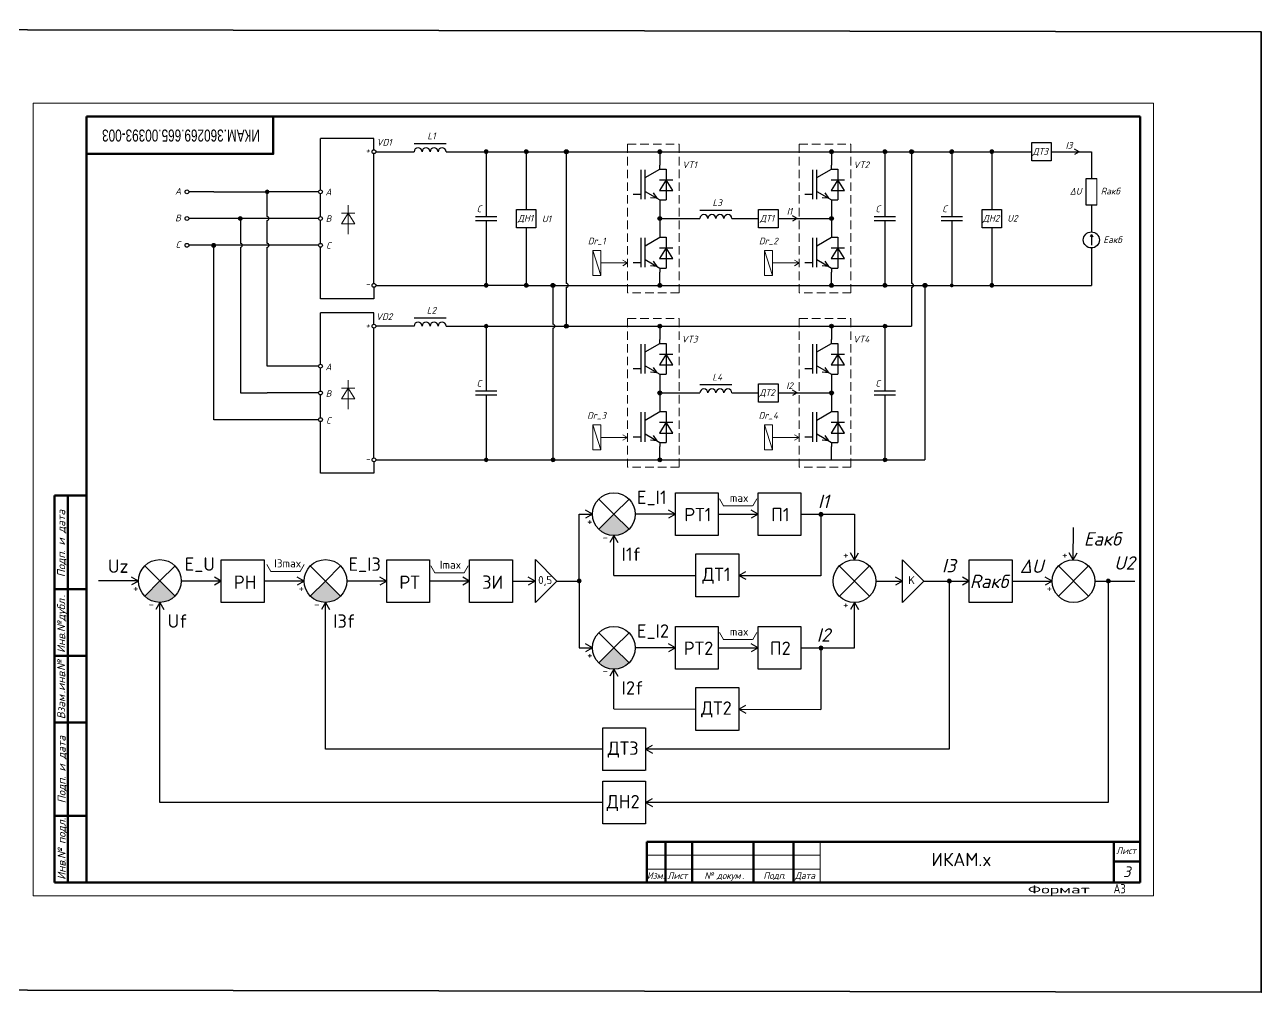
# Model space of a CAD drawing. Header units: millimetres. Extents: x 2217 to 6365, y 510 to 994.
# Drawn here: x 3369.9 to 3832.7, y 605.2 to 967.1 of the extents above; entities that cross this region are included whole.
import ezdxf
from ezdxf.enums import TextEntityAlignment as Align

# ---------------------------------------------------------------- set-up
doc = ezdxf.new("R2010")
doc.units = ezdxf.units.MM
doc.linetypes.add('HIDDEN2', pattern=[4.7625, 3.175, -1.5875])
doc.layers.get('0').update_dxf_attribs({"lineweight": 0})
doc.layers.add('Линии_тонкие', color=7, linetype='Continuous', lineweight=9)
doc.layers.add('Силовая', color=7, linetype='Continuous', lineweight=30)
doc.styles.add('GOSTW', font='GOSTW')
doc.styles.add('isocpeur', font='isocpeui.ttf')
doc.styles.add('K5_TEXTSTYLE', font='arial.ttf', dxfattribs={"width": 0.7, "oblique": 19})
doc.styles.get("Standard").update_dxf_attribs({"font": 'arial.ttf'})

msp = doc.modelspace()

# ---------------------------------------------------------------- hatches: boundary and pattern name
at = {"linetype": 'Continuous', "ltscale": 4}
h = msp.add_hatch(color=256, dxfattribs=at)
edge = h.paths.add_edge_path()
edge.add_arc((3542.61, 919.6), 0.72, 0, 360)
h = msp.add_hatch(color=256, dxfattribs=at)
edge = h.paths.add_edge_path()
edge.add_arc((3557.61, 919.6), 0.72, 0, 360)
h = msp.add_hatch(color=256, dxfattribs=at)
edge = h.paths.add_edge_path()
edge.add_arc((3691.86, 919.6), 0.72, 0, 360)
h = msp.add_hatch(color=256, dxfattribs=at)
edge = h.paths.add_edge_path()
edge.add_arc((3716.86, 919.6), 0.72, 0, 360)
h = msp.add_hatch(color=256, dxfattribs=at)
edge = h.paths.add_edge_path()
edge.add_arc((3731.86, 919.6), 0.72, 0, 360)
h = msp.add_hatch(color=256, dxfattribs=at)
edge = h.paths.add_edge_path()
edge.add_arc((3460.61, 904.6), 0.72, 0, 360)
h = msp.add_hatch(color=256, dxfattribs=at)
edge = h.paths.add_edge_path()
edge.add_arc((3450.61, 894.6), 0.72, 0, 360)
h = msp.add_hatch(color=256, dxfattribs=at)
edge = h.paths.add_edge_path()
edge.add_arc((3440.61, 884.6), 0.72, 0, 360)
h = msp.add_hatch(color=256, dxfattribs=at)
edge = h.paths.add_edge_path()
edge.add_arc((3542.61, 869.6), 0.72, 0, 360)
h = msp.add_hatch(color=256, dxfattribs=at)
edge = h.paths.add_edge_path()
edge.add_arc((3557.61, 869.6), 0.72, 0, 360)
h = msp.add_hatch(color=256, dxfattribs=at)
edge = h.paths.add_edge_path()
edge.add_arc((3691.86, 869.6), 0.72, 0, 360)
h = msp.add_hatch(color=256, dxfattribs=at)
edge = h.paths.add_edge_path()
edge.add_arc((3716.86, 869.6), 0.72, 0, 360)
h = msp.add_hatch(color=256, dxfattribs=at)
edge = h.paths.add_edge_path()
edge.add_arc((3731.86, 869.6), 0.72, 0, 360)
h = msp.add_hatch(color=256, dxfattribs=at)
edge = h.paths.add_edge_path()
edge.add_arc((3542.61, 854.36), 0.72, 0, 360)
h = msp.add_hatch(color=256, dxfattribs=at)
edge = h.paths.add_edge_path()
edge.add_arc((3691.86, 854.36), 0.72, 0, 360)
h = msp.add_hatch(color=256, dxfattribs=at)
edge = h.paths.add_edge_path()
edge.add_arc((3542.61, 804.36), 0.72, 0, 360)
h = msp.add_hatch(color=256, dxfattribs=at)
edge = h.paths.add_edge_path()
edge.add_arc((3567.61, 804.36), 0.72, 0, 360)
h = msp.add_hatch(color=256, dxfattribs=at)
edge = h.paths.add_edge_path()
edge.add_arc((3691.86, 804.36), 0.72, 0, 360)
h = msp.add_hatch(color=256)
h.dxf.hatch_style = 1
h.paths.add_polyline_path([(3590.42, 784), (3590.41, 776), (3590.46, 776, 0.19788), (3596.09, 778.34)])
h.paths.add_polyline_path([(3590.42, 784), (3590.42, 784), (3584.78, 778.35, 0.198132), (3590.41, 776)])
h = msp.add_hatch(color=256, dxfattribs=at)
edge = h.paths.add_edge_path()
edge.add_arc((3667.93, 783.98), 0.72, 0, 360)
h = msp.add_hatch(color=256, dxfattribs=at)
edge = h.paths.add_edge_path()
edge.add_arc((3577.43, 759), 0.72, 0, 360)
h = msp.add_hatch(color=256, dxfattribs=at)
edge = h.paths.add_edge_path()
edge.add_arc((3715.95, 758.98), 0.72, 0, 360)
h = msp.add_hatch(color=256, dxfattribs=at)
edge = h.paths.add_edge_path()
edge.add_arc((3775.45, 758.98), 0.72, 0, 360)
h = msp.add_hatch(color=256)
h.dxf.hatch_style = 1
h.paths.add_polyline_path([(3420.47, 759.02), (3420.46, 751.02), (3420.52, 751.02, 0.19788), (3426.14, 753.36)])
h.paths.add_polyline_path([(3420.47, 759.02), (3420.47, 759.02), (3414.83, 753.36, 0.198132), (3420.46, 751.02)])
h = msp.add_hatch(color=256)
h.dxf.hatch_style = 1
h.paths.add_polyline_path([(3482.44, 759), (3482.43, 751.01), (3482.48, 751.01, 0.19788), (3488.11, 753.35)])
h.paths.add_polyline_path([(3482.44, 759), (3482.43, 759.01), (3476.79, 753.35, 0.198132), (3482.43, 751.01)])
h = msp.add_hatch(color=256)
h.dxf.hatch_style = 1
h.paths.add_polyline_path([(3590.42, 734), (3590.41, 726), (3590.46, 726, 0.19788), (3596.09, 728.34)])
h.paths.add_polyline_path([(3590.42, 734), (3590.42, 734), (3584.78, 728.35, 0.198132), (3590.41, 726)])
h = msp.add_hatch(color=256, dxfattribs=at)
edge = h.paths.add_edge_path()
edge.add_arc((3667.93, 733.98), 0.72, 0, 360)
at = {"layer": 'Силовая', "linetype": 'Continuous', "ltscale": 4}
h = msp.add_hatch(color=256, dxfattribs=at)
edge = h.paths.add_edge_path()
edge.add_arc((3572.61, 919.6), 0.72, 0, 360)
h = msp.add_hatch(color=256, dxfattribs=at)
edge = h.paths.add_edge_path()
edge.add_arc((3607.6, 919.6), 0.72, 0, 360)
h = msp.add_hatch(color=256, dxfattribs=at)
edge = h.paths.add_edge_path()
edge.add_arc((3671.86, 919.6), 0.72, 0, 360)
h = msp.add_hatch(color=256, dxfattribs=at)
edge = h.paths.add_edge_path()
edge.add_arc((3701.86, 919.6), 0.72, 0, 360)
h = msp.add_hatch(color=256, dxfattribs=at)
edge = h.paths.add_edge_path()
edge.add_arc((3607.6, 894.6), 0.72, 0, 360)
h = msp.add_hatch(color=256, dxfattribs=at)
edge = h.paths.add_edge_path()
edge.add_arc((3671.86, 894.6), 0.72, 0, 360)
h = msp.add_hatch(color=256, dxfattribs=at)
edge = h.paths.add_edge_path()
edge.add_arc((3567.61, 869.6), 0.72, 0, 360)
h = msp.add_hatch(color=256, dxfattribs=at)
edge = h.paths.add_edge_path()
edge.add_arc((3607.6, 869.6), 0.72, 0, 360)
h = msp.add_hatch(color=256, dxfattribs=at)
edge = h.paths.add_edge_path()
edge.add_arc((3671.86, 869.6), 0.72, 0, 360)
h = msp.add_hatch(color=256, dxfattribs=at)
edge = h.paths.add_edge_path()
edge.add_arc((3706.86, 869.6), 0.72, 0, 360)
h = msp.add_hatch(color=256, dxfattribs=at)
edge = h.paths.add_edge_path()
edge.add_arc((3572.61, 854.36), 0.72, 0, 360)
h = msp.add_hatch(color=256, dxfattribs=at)
edge = h.paths.add_edge_path()
edge.add_arc((3607.6, 854.36), 0.72, 0, 360)
h = msp.add_hatch(color=256, dxfattribs=at)
edge = h.paths.add_edge_path()
edge.add_arc((3671.86, 854.36), 0.72, 0, 360)
h = msp.add_hatch(color=256, dxfattribs=at)
edge = h.paths.add_edge_path()
edge.add_arc((3607.6, 829.36), 0.72, 0, 360)
h = msp.add_hatch(color=256, dxfattribs=at)
edge = h.paths.add_edge_path()
edge.add_arc((3671.86, 829.36), 0.72, 0, 360)
h = msp.add_hatch(color=256, dxfattribs=at)
edge = h.paths.add_edge_path()
edge.add_arc((3607.6, 804.36), 0.72, 0, 360)

# ---------------------------------------------------------------- linework, layer by layer
at = {"color": 0, "linetype": 'Continuous'}
for p, q in [((3373.05, 641.18), (3373.05, 937.75)), ((3373.05, 937.75), (3792.44, 937.75)), ((3792.44, 641.18), (3792.44, 937.75)), ((3373.05, 641.18), (3792.44, 641.18))]:
    msp.add_line(p, q, dxfattribs=at)
at = {"color": 0, "lineweight": 50}
for p, q in [((3787.45, 932.76), (3393.02, 932.76)), ((3393.02, 932.76), (3393.02, 646.17)), ((3787.45, 646.17), (3787.45, 932.76)), ((3602.71, 661.41), (3787.45, 661.41)), ((3602.71, 646.17), (3602.71, 661.41)), ((3609.7, 661.41), (3609.7, 646.17)), ((3619.69, 646.17), (3619.69, 661.41)), ((3642.66, 661.41), (3642.66, 646.17)), ((3657.64, 646.17), (3657.64, 661.41)), ((3777.52, 661.41), (3777.52, 646.17)), ((3787.44, 654.12), (3777.52, 654.12))]:
    msp.add_line(p, q, dxfattribs=at)
for p, q in [((3557.61, 919.6), (3562.61, 919.6)), ((3557.61, 919.6), (3567.61, 919.6)), ((3771.13, 909.59), (3771.13, 899.59)), ((3480.61, 895.32), (3480.61, 903.88)), ((3490.94, 899.64), (3490.94, 889.64)), ((3488.44, 896.64), (3493.44, 896.64)), ((3490.94, 894.58), (3490.94, 888.74)), ((3582.53, 882.62), (3585.53, 873.32)), ((3646.8, 882.62), (3649.8, 873.32)), ((3595.53, 877.97), (3585.53, 877.97)), ((3595.53, 877.97), (3593.8, 878.97)), ((3595.53, 877.97), (3593.8, 876.97)), ((3659.8, 877.97), (3649.8, 877.97)), ((3659.8, 877.97), (3658.07, 878.97)), ((3659.8, 877.97), (3658.07, 876.97)), ((3567.61, 869.6), (3576.14, 869.6)), ((3582.54, 869.6), (3576.14, 869.6)), ((3716.86, 869.6), (3706.86, 869.6)), ((3716.86, 869.6), (3711.86, 869.6)), ((3691.86, 854.36), (3691.86, 847.86)), ((3480.61, 830.08), (3480.61, 838.64)), ((3490.94, 834.18), (3490.94, 824.18)), ((3488.44, 831.18), (3493.44, 831.18)), ((3490.94, 829.12), (3490.94, 823.28)), ((3582.53, 817.38), (3585.53, 808.08)), ((3646.8, 817.38), (3649.8, 808.08)), ((3595.53, 812.73), (3585.53, 812.73)), ((3595.53, 812.73), (3593.8, 813.73)), ((3595.53, 812.73), (3593.8, 811.73)), ((3659.8, 812.73), (3649.8, 812.73)), ((3659.8, 812.73), (3658.07, 813.73)), ((3659.8, 812.73), (3658.07, 811.73)), ((3631.4, 787.09), (3629.9, 789.69)), ((3631.35, 787.09), (3642.35, 787.09)), ((3642.4, 787.09), (3643.9, 789.69)), ((3584.78, 778.35), (3590.42, 784)), ((3596.09, 778.34), (3590.42, 784)), ((3461.99, 762.61), (3460.49, 765.21)), ((3472.99, 762.61), (3474.49, 765.21)), ((3523.4, 762.09), (3521.9, 764.69)), ((3534.4, 762.09), (3535.9, 764.69)), ((3461.99, 762.61), (3472.99, 762.61)), ((3523.35, 762.09), (3534.35, 762.09)), ((3414.83, 753.36), (3420.47, 759.02)), ((3426.14, 753.36), (3420.47, 759.02)), ((3476.79, 753.35), (3482.44, 759.01)), ((3488.11, 753.35), (3482.43, 759.01)), ((3785.45, 758.98), (3775.45, 758.98)), ((3631.4, 737.09), (3629.9, 739.69)), ((3631.35, 737.09), (3642.35, 737.09)), ((3642.4, 737.09), (3643.9, 739.69)), ((3584.78, 728.35), (3590.42, 734)), ((3596.09, 728.34), (3590.42, 734)), ((3660.43, 733.98), (3675.43, 733.98))]:
    msp.add_line(p, q)
at = {"color": 0, "linetype": 'Continuous', "lineweight": 50}
for p, q in [((3381.03, 790.96), (3381.03, 646.17)), ((3381.03, 790.96), (3393.02, 790.96)), ((3386.03, 790.96), (3386.03, 646.17)), ((3381.03, 756.01), (3393.02, 756.01)), ((3381.03, 731.05), (3393.02, 731.05)), ((3381.03, 706.08), (3393.02, 706.08)), ((3381.03, 671.13), (3393.02, 671.13)), ((3381.03, 646.17), (3787.45, 646.17))]:
    msp.add_line(p, q, dxfattribs=at)
at = {"color": 0}
for p, q in [((3667.62, 661.41), (3667.62, 646.17)), ((3667.62, 656.41), (3602.71, 656.41)), ((3602.71, 651.17), (3667.62, 651.17))]:
    msp.add_line(p, q, dxfattribs=at)
at = {"color": 3, "lineweight": 35}
msp.add_lwpolyline([(2216.53, 967.1), (3832.73, 964.42), (3832.73, 605.17), (2216.53, 607.85)], close=True, dxfattribs=at)
at = {"color": 0, "lineweight": 50}
msp.add_lwpolyline([(3393.02, 918.78), (3462.92, 918.78), (3462.92, 932.76)], dxfattribs=at)
msp.add_lwpolyline([(3393.02, 918.78), (3462.92, 918.78), (3462.92, 932.76)], dxfattribs=at)
at = {"color": 3, "linetype": 'HIDDEN2'}
for points in [[(3595.53, 922.41), (3614.83, 922.41), (3614.83, 866.83), (3595.53, 866.83)], [(3659.8, 922.41), (3679.1, 922.41), (3679.1, 866.83), (3659.8, 866.83)], [(3595.53, 857.17), (3614.83, 857.17), (3614.83, 801.59), (3595.53, 801.59)], [(3659.8, 857.17), (3679.1, 857.17), (3679.1, 801.59), (3659.8, 801.59)]]:
    msp.add_lwpolyline(points, close=True, dxfattribs=at)
for points in [[(3493.44, 892.64), (3490.94, 896.64), (3488.44, 892.64)], [(3585.53, 882.62), (3585.54, 873.32), (3582.54, 873.32), (3582.53, 882.62)], [(3649.8, 882.62), (3649.8, 873.32), (3646.8, 873.32), (3646.8, 882.62)], [(3493.44, 827.18), (3490.94, 831.18), (3488.44, 827.18)], [(3585.53, 817.38), (3585.54, 808.08), (3582.54, 808.08), (3582.53, 817.38)], [(3649.8, 817.38), (3649.8, 808.08), (3646.8, 808.08), (3646.8, 817.38)]]:
    msp.add_lwpolyline(points, close=True)
at = {"linetype": 'Continuous', "ltscale": 4}
for centre in [(3542.61, 919.6), (3557.61, 919.6), (3691.86, 919.6), (3716.86, 919.6), (3731.86, 919.6), (3460.61, 904.6), (3450.61, 894.6), (3440.61, 884.6), (3542.61, 869.6), (3557.61, 869.6), (3691.86, 869.6), (3731.86, 869.6), (3542.61, 854.36), (3691.86, 854.36), (3542.61, 804.36), (3567.61, 804.36), (3691.86, 804.36), (3667.93, 783.98), (3577.43, 759), (3715.95, 758.98), (3775.45, 758.98), (3667.93, 733.98)]:
    msp.add_circle(centre, 0.72, dxfattribs=at)
at = {"layer": 'Силовая'}
for p, q in [((3500.61, 924.6), (3480.61, 924.6)), ((3480.61, 905.32), (3480.61, 924.6)), ((3500.61, 920.32), (3500.61, 924.6)), ((3527.61, 922.6), (3515.61, 922.6)), ((3500.61, 870.32), (3500.61, 918.88)), ((3501.33, 919.6), (3515.61, 919.6)), ((3527.61, 919.6), (3542.61, 919.6)), ((3542.61, 919.6), (3542.61, 895.35)), ((3542.61, 919.6), (3557.61, 919.6)), ((3557.61, 919.6), (3557.61, 898.03)), ((3557.61, 919.6), (3576.14, 919.6)), ((3572.61, 919.6), (3572.61, 870.32)), ((3576.14, 919.6), (3592.32, 919.6)), ((3592.32, 919.6), (3671.86, 919.6)), ((3607.6, 919.6), (3607.6, 914.6)), ((3671.86, 919.6), (3671.86, 914.6)), ((3671.86, 919.6), (3716.86, 919.6)), ((3691.86, 919.6), (3691.86, 895.35)), ((3701.86, 919.6), (3701.86, 870.32)), ((3716.86, 919.6), (3716.86, 895.35)), ((3716.86, 919.6), (3731.86, 919.6)), ((3731.86, 919.6), (3731.86, 898.03)), ((3731.86, 919.6), (3746.86, 919.6)), ((3754.13, 919.59), (3769.13, 919.59)), ((3764.52, 919.6), (3762.78, 920.6)), ((3764.52, 919.6), (3762.78, 918.6)), ((3769.13, 919.59), (3769.13, 909.59)), ((3769.13, 919.59), (3769.13, 909.59)), ((3600.61, 901.85), (3600.61, 912.85)), ((3602.11, 909.94), (3607.6, 913.11)), ((3602.11, 901.85), (3602.11, 912.85)), ((3607.6, 913.11), (3607.6, 914.6)), ((3607.6, 913.11), (3609.98, 913.11)), ((3609.98, 913.11), (3609.98, 901.6)), ((3664.88, 901.85), (3664.88, 912.85)), ((3666.38, 909.94), (3671.86, 913.11)), ((3666.38, 901.85), (3666.38, 912.85)), ((3671.86, 913.11), (3671.86, 914.6)), ((3671.86, 913.11), (3674.25, 913.11)), ((3674.25, 913.11), (3674.25, 901.6)), ((3607.48, 909.11), (3612.48, 909.11)), ((3671.75, 909.11), (3676.75, 909.11)), ((3767.13, 899.59), (3767.13, 909.59)), ((3767.13, 909.59), (3769.13, 909.59)), ((3769.13, 909.59), (3771.13, 909.59)), ((3440.61, 904.6), (3431.33, 904.6)), ((3440.61, 904.6), (3460.61, 904.6)), ((3479.89, 904.6), (3460.61, 904.6)), ((3460.61, 895.32), (3460.61, 904.6)), ((3480.61, 895.32), (3480.61, 903.88)), ((3597.61, 903.71), (3600.61, 903.71)), ((3602.11, 904.77), (3607.6, 901.6)), ((3606.6, 902.17), (3605.19, 904.18)), ((3661.88, 903.71), (3664.88, 903.71)), ((3666.38, 904.77), (3671.86, 901.6)), ((3670.87, 902.17), (3669.46, 904.18)), ((3606.6, 902.17), (3604.16, 902.39)), ((3607.6, 901.6), (3609.98, 901.6)), ((3607.6, 901.6), (3607.6, 887.6)), ((3670.87, 902.17), (3668.43, 902.39)), ((3671.86, 901.6), (3674.25, 901.6)), ((3671.86, 901.6), (3671.86, 887.6)), ((3771.13, 899.59), (3767.13, 899.59)), ((3769.13, 899.59), (3769.13, 889.59)), ((3769.13, 899.59), (3769.13, 889.59)), ((3460.61, 894.6), (3431.33, 894.6)), ((3450.61, 894.6), (3450.61, 885.32)), ((3479.89, 894.6), (3460.61, 894.6)), ((3460.61, 885.32), (3460.61, 893.88)), ((3480.61, 885.32), (3480.61, 893.88)), ((3538.61, 895.35), (3546.61, 895.35)), ((3538.61, 893.85), (3546.61, 893.85)), ((3542.61, 893.85), (3542.61, 869.6)), ((3607.6, 894.6), (3622.6, 894.6)), ((3634.6, 897.6), (3622.6, 897.6)), ((3634.6, 894.6), (3644.6, 894.6)), ((3651.86, 894.6), (3671.86, 894.6)), ((3659.04, 894.6), (3657.31, 895.6)), ((3659.04, 894.6), (3657.31, 893.6)), ((3687.86, 895.35), (3695.86, 895.35)), ((3687.86, 893.85), (3695.86, 893.85)), ((3691.86, 893.85), (3691.86, 869.6)), ((3712.86, 895.35), (3720.86, 895.35)), ((3712.86, 893.85), (3720.86, 893.85)), ((3716.86, 893.85), (3716.86, 869.6)), ((3557.61, 891.17), (3557.61, 869.6)), ((3731.86, 891.17), (3731.86, 869.6)), ((3479.89, 884.6), (3431.33, 884.6)), ((3440.61, 819.36), (3440.61, 884.6)), ((3600.61, 876.35), (3600.61, 887.35)), ((3602.11, 884.43), (3607.6, 887.6)), ((3602.11, 876.35), (3602.11, 887.35)), ((3607.6, 887.6), (3609.98, 887.6)), ((3609.98, 887.6), (3609.98, 876.09)), ((3664.88, 876.35), (3664.88, 887.35)), ((3666.38, 884.43), (3671.86, 887.6)), ((3666.38, 876.35), (3666.38, 887.35)), ((3671.86, 887.6), (3674.25, 887.6)), ((3674.25, 887.6), (3674.25, 876.09)), ((3769.13, 888.59), (3768.63, 887.73)), ((3769.13, 888.59), (3769.13, 884.59)), ((3769.13, 888.59), (3769.63, 887.73)), ((3450.61, 883.88), (3450.61, 829.36)), ((3460.61, 839.36), (3460.61, 883.88)), ((3480.61, 864.6), (3480.61, 883.88)), ((3607.48, 883.61), (3612.48, 883.61)), ((3671.75, 883.61), (3676.75, 883.61)), ((3769.13, 883.59), (3769.13, 869.6)), ((3597.61, 878.2), (3600.61, 878.2)), ((3602.11, 879.26), (3607.6, 876.09)), ((3606.6, 876.67), (3604.16, 876.88)), ((3606.6, 876.67), (3605.19, 878.67)), ((3607.6, 876.09), (3607.6, 874.6)), ((3607.6, 876.09), (3609.98, 876.09)), ((3661.88, 878.2), (3664.88, 878.2)), ((3666.38, 879.26), (3671.86, 876.09)), ((3670.87, 876.67), (3668.43, 876.88)), ((3670.87, 876.67), (3669.46, 878.67)), ((3671.86, 876.09), (3671.86, 874.6)), ((3671.86, 876.09), (3674.25, 876.09)), ((3607.6, 869.6), (3607.6, 874.6)), ((3671.86, 869.6), (3671.86, 874.6)), ((3500.61, 868.88), (3500.61, 864.6)), ((3501.33, 869.6), (3542.61, 869.6)), ((3557.61, 869.6), (3542.61, 869.6)), ((3557.61, 869.6), (3576.14, 869.6)), ((3567.61, 869.6), (3567.61, 863.98)), ((3572.61, 868.88), (3572.61, 863.98)), ((3576.14, 869.6), (3592.32, 869.6)), ((3592.32, 869.6), (3671.86, 869.6)), ((3671.86, 869.6), (3716.86, 869.6)), ((3701.86, 868.88), (3701.86, 863.98)), ((3706.86, 869.6), (3706.86, 863.98)), ((3716.86, 869.6), (3731.86, 869.6)), ((3731.86, 869.6), (3769.13, 869.6)), ((3500.61, 864.6), (3480.61, 864.6)), ((3567.61, 863.98), (3567.61, 855.08)), ((3572.61, 863.98), (3572.61, 854.36)), ((3701.86, 863.98), (3701.86, 854.36)), ((3706.86, 863.98), (3706.86, 804.36)), ((3480.61, 840.08), (3480.61, 859.36)), ((3500.61, 859.36), (3480.61, 859.36)), ((3500.61, 855.08), (3500.61, 859.36)), ((3527.61, 857.36), (3515.61, 857.36)), ((3500.61, 805.08), (3500.61, 853.64)), ((3515.61, 854.36), (3501.33, 854.36)), ((3527.61, 854.36), (3576.14, 854.36)), ((3542.61, 854.36), (3542.61, 830.11)), ((3567.61, 853.64), (3567.61, 804.36)), ((3576.14, 854.36), (3592.32, 854.36)), ((3592.32, 854.36), (3701.86, 854.36)), ((3607.6, 854.36), (3607.6, 849.36)), ((3671.86, 854.36), (3671.86, 849.36)), ((3691.86, 854.36), (3691.86, 830.11)), ((3600.61, 836.62), (3600.61, 847.62)), ((3602.11, 844.7), (3607.6, 847.87)), ((3602.11, 836.62), (3602.11, 847.62)), ((3607.6, 847.87), (3607.6, 849.36)), ((3607.6, 847.87), (3609.98, 847.87)), ((3609.98, 847.87), (3609.98, 836.36)), ((3664.88, 836.62), (3664.88, 847.62)), ((3666.38, 844.7), (3671.86, 847.87)), ((3666.38, 836.62), (3666.38, 847.62)), ((3671.86, 847.87), (3671.86, 849.36)), ((3671.86, 847.87), (3674.25, 847.87)), ((3674.25, 847.87), (3674.25, 836.36)), ((3607.48, 843.88), (3612.48, 843.88)), ((3671.75, 843.88), (3676.75, 843.88)), ((3479.89, 839.36), (3460.61, 839.36)), ((3480.61, 830.08), (3480.61, 838.64)), ((3597.61, 838.47), (3600.61, 838.47)), ((3602.11, 839.53), (3607.6, 836.36)), ((3606.6, 836.94), (3605.19, 838.94)), ((3661.88, 838.47), (3664.88, 838.47)), ((3666.38, 839.53), (3671.86, 836.36)), ((3670.87, 836.94), (3669.46, 838.94)), ((3606.6, 836.94), (3604.16, 837.16)), ((3607.6, 836.36), (3609.98, 836.36)), ((3607.6, 836.36), (3607.6, 822.36)), ((3670.87, 836.94), (3668.43, 837.16)), ((3671.86, 836.36), (3674.25, 836.36)), ((3671.86, 836.36), (3671.86, 822.36)), ((3450.61, 829.36), (3460.61, 829.36)), ((3479.89, 829.36), (3460.61, 829.36)), ((3480.61, 820.08), (3480.61, 828.64)), ((3538.61, 830.11), (3546.61, 830.11)), ((3538.61, 828.61), (3546.61, 828.61)), ((3542.61, 828.61), (3542.61, 804.36)), ((3607.6, 829.36), (3622.6, 829.36)), ((3634.6, 832.36), (3622.6, 832.36)), ((3634.6, 829.36), (3644.6, 829.36)), ((3651.86, 829.36), (3671.86, 829.36)), ((3659.04, 829.36), (3657.31, 830.36)), ((3659.04, 829.36), (3657.31, 828.36)), ((3687.86, 830.11), (3695.86, 830.11)), ((3687.86, 828.61), (3695.86, 828.61)), ((3691.86, 828.61), (3691.86, 804.36)), ((3460.61, 819.36), (3440.61, 819.36)), ((3479.89, 819.36), (3460.61, 819.36)), ((3600.61, 811.11), (3600.61, 822.11)), ((3602.11, 819.2), (3607.6, 822.36)), ((3602.11, 811.11), (3602.11, 822.11)), ((3607.6, 822.36), (3609.98, 822.36)), ((3609.98, 822.36), (3609.98, 810.86)), ((3664.88, 811.11), (3664.88, 822.11)), ((3666.38, 819.2), (3671.86, 822.36)), ((3666.38, 811.11), (3666.38, 822.11)), ((3671.86, 822.36), (3674.25, 822.36)), ((3674.25, 822.36), (3674.25, 810.86)), ((3480.61, 799.36), (3480.61, 818.64)), ((3607.48, 818.37), (3612.48, 818.37)), ((3671.75, 818.37), (3676.75, 818.37)), ((3597.61, 812.97), (3600.61, 812.97)), ((3602.11, 814.03), (3607.6, 810.86)), ((3606.6, 811.43), (3604.16, 811.65)), ((3606.6, 811.43), (3605.19, 813.44)), ((3607.6, 810.86), (3607.6, 809.36)), ((3607.6, 810.86), (3609.98, 810.86)), ((3661.88, 812.97), (3664.88, 812.97)), ((3666.38, 814.03), (3671.86, 810.86)), ((3670.87, 811.43), (3668.43, 811.65)), ((3670.87, 811.43), (3669.46, 813.44)), ((3671.86, 810.86), (3671.86, 809.36)), ((3671.86, 810.86), (3674.25, 810.86)), ((3607.6, 804.36), (3607.6, 809.36)), ((3671.86, 804.36), (3671.86, 809.36)), ((3500.61, 803.64), (3500.61, 799.36)), ((3501.33, 804.36), (3576.14, 804.36)), ((3576.14, 804.36), (3592.32, 804.36)), ((3592.32, 804.36), (3706.86, 804.36)), ((3500.61, 799.36), (3480.61, 799.36)), ((3613.43, 791.98), (3629.43, 791.98)), ((3613.43, 775.98), (3613.43, 791.98)), ((3629.43, 791.98), (3629.43, 775.98)), ((3644.43, 791.98), (3660.43, 791.98)), ((3644.43, 775.98), (3644.43, 791.98)), ((3660.43, 791.98), (3660.43, 775.98)), ((3590.42, 784), (3584.78, 789.66)), ((3590.43, 784), (3596.09, 789.66)), ((3577.43, 759), (3577.43, 784)), ((3577.43, 784), (3582.43, 784)), ((3582.43, 784), (3579.83, 785.48)), ((3582.43, 784), (3579.83, 782.52)), ((3613.43, 783.98), (3598.43, 784)), ((3613.43, 783.98), (3610.83, 785.46)), ((3613.43, 783.98), (3610.83, 782.5)), ((3629.43, 783.98), (3644.43, 783.98)), ((3644.43, 783.98), (3641.83, 785.46)), ((3644.43, 783.98), (3641.83, 782.5)), ((3660.43, 783.98), (3680.43, 783.98)), ((3667.93, 783.98), (3667.93, 760.98)), ((3680.43, 783.98), (3680.45, 766.98)), ((3762.33, 766.98), (3762.45, 778.98)), ((3590.41, 776), (3588.93, 773.39)), ((3590.35, 761.13), (3590.41, 776)), ((3590.41, 776), (3591.89, 773.39)), ((3629.43, 775.98), (3613.43, 775.98)), ((3660.43, 775.98), (3644.43, 775.98)), ((3621.14, 769.13), (3637.14, 769.13)), ((3621.14, 753.13), (3621.14, 769.13)), ((3637.14, 769.13), (3637.14, 753.13)), ((3680.45, 766.98), (3678.97, 769.59)), ((3680.45, 766.98), (3681.93, 769.59)), ((3762.33, 766.98), (3760.85, 769.59)), ((3762.33, 766.98), (3763.81, 769.59)), ((3420.47, 759.02), (3414.83, 764.67)), ((3420.49, 759.02), (3426.15, 764.67)), ((3443.47, 766.99), (3459.47, 766.99)), ((3443.47, 750.99), (3443.47, 766.99)), ((3459.47, 766.99), (3459.47, 750.99)), ((3482.43, 759.01), (3476.79, 764.66)), ((3482.45, 759.01), (3488.11, 764.66)), ((3505.43, 766.98), (3521.43, 766.98)), ((3505.43, 750.98), (3505.43, 766.98)), ((3521.43, 766.98), (3521.43, 750.98)), ((3536.43, 766.98), (3552.43, 766.98)), ((3536.43, 750.98), (3536.43, 766.98)), ((3552.43, 766.98), (3552.43, 750.98)), ((3561.02, 767), (3569.02, 759)), ((3561.02, 751), (3561.02, 767)), ((3686.11, 753.32), (3674.79, 764.63)), ((3674.8, 753.32), (3686.11, 764.64)), ((3698.45, 766.98), (3706.45, 758.98)), ((3698.45, 750.98), (3698.45, 766.98)), ((3723.45, 766.98), (3739.45, 766.98)), ((3723.45, 750.98), (3723.45, 766.98)), ((3739.45, 766.98), (3739.45, 750.98)), ((3768.11, 753.32), (3756.79, 764.63)), ((3756.8, 753.32), (3768.11, 764.64)), ((3412.51, 759), (3409.9, 760.48)), ((3443.47, 758.99), (3440.86, 760.47)), ((3474.47, 758.99), (3471.86, 760.47)), ((3505.43, 758.98), (3502.83, 760.46)), ((3536.43, 758.98), (3533.83, 760.46)), ((3560.98, 758.98), (3558.37, 760.46)), ((3590.35, 761.13), (3621.14, 761.13)), ((3637.14, 761.13), (3639.75, 762.61)), ((3637.14, 761.13), (3667.93, 761.13)), ((3637.14, 761.13), (3639.75, 759.65)), ((3698.45, 758.98), (3695.84, 760.46)), ((3723.45, 758.98), (3720.84, 760.46)), ((3754.45, 758.98), (3751.84, 760.46)), ((3412.47, 759.02), (3397.47, 759.04)), ((3412.51, 759), (3409.9, 757.52)), ((3443.47, 758.99), (3428.47, 759.01)), ((3443.47, 758.99), (3440.86, 757.51)), ((3474.46, 759), (3459.47, 759.01)), ((3474.47, 758.99), (3471.86, 757.51)), ((3505.43, 758.98), (3490.43, 759)), ((3505.43, 758.98), (3502.83, 757.5)), ((3536.43, 758.98), (3521.43, 758.98)), ((3536.43, 758.98), (3533.83, 757.5)), ((3552.43, 759), (3560.98, 758.98)), ((3560.98, 758.98), (3558.37, 757.5)), ((3569.02, 759), (3561.02, 751)), ((3569.02, 759), (3577.43, 759)), ((3577.43, 759), (3577.43, 734)), ((3688.45, 758.98), (3698.45, 758.98)), ((3698.45, 758.98), (3695.84, 757.5)), ((3706.45, 758.98), (3698.45, 750.98)), ((3706.45, 758.98), (3723.45, 758.98)), ((3715.95, 758.98), (3715.95, 696.13)), ((3723.45, 758.98), (3720.84, 757.5)), ((3739.45, 758.98), (3754.45, 758.98)), ((3754.45, 758.98), (3751.84, 757.5)), ((3770.45, 758.98), (3785.45, 758.98)), ((3775.45, 758.98), (3775.45, 676.13)), ((3420.47, 751.02), (3418.99, 748.41)), ((3420.49, 676.13), (3420.47, 751.02)), ((3420.47, 751.02), (3421.95, 748.41)), ((3459.47, 750.99), (3443.47, 750.99)), ((3482.44, 751.01), (3480.96, 748.4)), ((3482.44, 696.13), (3482.44, 751.01)), ((3482.44, 751.01), (3483.92, 748.4)), ((3521.43, 750.98), (3505.43, 750.98)), ((3552.43, 750.98), (3536.43, 750.98)), ((3637.14, 753.13), (3621.14, 753.13)), ((3680.45, 750.98), (3678.97, 748.37)), ((3680.43, 733.98), (3680.45, 750.98)), ((3680.45, 750.98), (3681.93, 748.37)), ((3739.45, 750.98), (3723.45, 750.98)), ((3613.43, 741.98), (3629.43, 741.98)), ((3613.43, 725.98), (3613.43, 741.98)), ((3629.43, 741.98), (3629.43, 725.98)), ((3644.43, 741.98), (3660.43, 741.98)), ((3644.43, 725.98), (3644.43, 741.98)), ((3660.43, 741.98), (3660.43, 725.98)), ((3590.42, 734), (3584.78, 739.65)), ((3590.43, 734), (3596.09, 739.66)), ((3577.43, 734), (3582.43, 734)), ((3582.43, 734), (3579.83, 735.48)), ((3582.43, 734), (3579.83, 732.52)), ((3613.43, 733.98), (3598.43, 734)), ((3613.43, 733.98), (3610.83, 735.46)), ((3613.43, 733.98), (3610.83, 732.5)), ((3629.43, 733.98), (3644.43, 733.98)), ((3644.43, 733.98), (3641.83, 735.46)), ((3644.43, 733.98), (3641.83, 732.5)), ((3660.43, 733.98), (3680.43, 733.98)), ((3667.93, 733.98), (3667.93, 710.98)), ((3590.41, 726), (3588.93, 723.39)), ((3590.35, 711.13), (3590.41, 726)), ((3590.41, 726), (3591.89, 723.39)), ((3629.43, 725.98), (3613.43, 725.98)), ((3660.43, 725.98), (3644.43, 725.98)), ((3621.14, 719.13), (3637.14, 719.13)), ((3621.14, 703.13), (3621.14, 719.13)), ((3637.14, 719.13), (3637.14, 703.13)), ((3590.35, 711.13), (3621.14, 711.08)), ((3637.14, 711.04), (3639.75, 712.52)), ((3637.14, 711.04), (3667.93, 710.98)), ((3637.14, 711.04), (3639.75, 709.56)), ((3586.23, 704.13), (3602.23, 704.13)), ((3586.23, 688.13), (3586.23, 704.13)), ((3602.23, 704.13), (3602.23, 688.13)), ((3637.08, 703.13), (3621.08, 703.13)), ((3586.23, 696.13), (3482.45, 696.13)), ((3602.23, 696.13), (3604.84, 697.61)), ((3715.95, 696.13), (3602.23, 696.13)), ((3602.23, 696.13), (3604.84, 694.65)), ((3602.17, 688.13), (3586.17, 688.13)), ((3586.23, 684.13), (3602.23, 684.13)), ((3586.23, 668.13), (3586.23, 684.13)), ((3602.23, 684.13), (3602.23, 668.13)), ((3586.23, 676.13), (3420.49, 676.13)), ((3602.23, 676.13), (3604.84, 677.61)), ((3775.45, 676.13), (3602.23, 676.13)), ((3602.23, 676.13), (3604.84, 674.65)), ((3602.23, 668.13), (3586.23, 668.13))]:
    msp.add_line(p, q, dxfattribs=at)
for points in [[(3527.61, 919.6, 1), (3524.61, 919.6, 1), (3521.61, 919.6, 1), (3518.61, 919.6, 1), (3515.61, 919.6)], [(3634.6, 894.6, 1), (3631.6, 894.6, 1), (3628.6, 894.6, 1), (3625.6, 894.6, 1), (3622.6, 894.6)], [(3527.61, 854.36, 1), (3524.61, 854.36, 1), (3521.61, 854.36, 1), (3518.61, 854.36, 1), (3515.61, 854.36)], [(3634.6, 829.36, 1), (3631.6, 829.36, 1), (3628.6, 829.36, 1), (3625.6, 829.36, 1), (3622.6, 829.36)]]:
    msp.add_lwpolyline(points, format="xyb", dxfattribs=at)
for points in [[(3746.86, 923.03), (3754.13, 923.03), (3754.13, 916.16), (3746.86, 916.16)], [(3612.48, 905.11), (3609.98, 909.11), (3607.48, 905.11)], [(3676.75, 905.11), (3674.25, 909.11), (3671.75, 905.11)], [(3553.97, 898.03), (3561.24, 898.03), (3561.24, 891.17), (3553.97, 891.17)], [(3644.6, 898.03), (3651.86, 898.03), (3651.86, 891.16), (3644.6, 891.16)], [(3728.23, 898.03), (3735.5, 898.03), (3735.5, 891.17), (3728.23, 891.17)], [(3612.48, 879.61), (3609.98, 883.61), (3607.48, 879.61)], [(3676.75, 879.61), (3674.25, 883.61), (3671.75, 879.61)], [(3612.48, 839.88), (3609.98, 843.88), (3607.48, 839.88)], [(3676.75, 839.88), (3674.25, 843.88), (3671.75, 839.88)], [(3644.6, 832.79), (3651.86, 832.79), (3651.86, 825.92), (3644.6, 825.92)], [(3612.48, 814.37), (3609.98, 818.37), (3607.48, 814.37)], [(3676.75, 814.37), (3674.25, 818.37), (3671.75, 814.37)]]:
    msp.add_lwpolyline(points, close=True, dxfattribs=at)
for centre, radius in [((3500.61, 919.6), 0.72), ((3430.61, 904.6), 0.72), ((3480.61, 904.6), 0.72), ((3430.61, 894.6), 0.72), ((3480.61, 894.6), 0.72), ((3769.13, 886.59), 3), ((3430.61, 884.6), 0.72), ((3480.61, 884.6), 0.72), ((3500.61, 869.6), 0.72), ((3500.61, 854.36), 0.72), ((3480.61, 839.36), 0.72), ((3480.61, 829.36), 0.72), ((3480.61, 819.36), 0.72), ((3500.61, 804.36), 0.72), ((3590.43, 784), 8), ((3420.47, 759.02), 8), ((3482.43, 759.01), 8), ((3680.45, 758.98), 8), ((3762.45, 758.98), 8), ((3590.43, 734), 8)]:
    msp.add_circle(centre, radius, dxfattribs=at)
at = {"layer": 'Силовая', "linetype": 'Continuous', "ltscale": 4}
for centre in [(3572.61, 919.6), (3607.6, 919.6), (3671.86, 919.6), (3701.86, 919.6), (3607.6, 894.6), (3671.86, 894.6), (3567.61, 869.6), (3607.6, 869.6), (3671.86, 869.6), (3706.86, 869.6), (3572.61, 854.36), (3607.6, 854.36), (3671.86, 854.36), (3607.6, 829.36), (3671.86, 829.36), (3607.6, 804.36)]:
    msp.add_circle(centre, 0.72, dxfattribs=at)
for centre in [(3460.61, 894.6), (3450.61, 884.6), (3460.61, 884.6), (3572.61, 869.6), (3701.86, 869.6), (3567.61, 854.36)]:
    msp.add_arc(centre, 0.72, 270, 90, dxfattribs=at)

# ---------------------------------------------------------------- texts
at = {"color": 0, "linetype": 'Continuous', "style": 'isocpeur'}
for s, height, p in [('и дата', 2.996, (3385.03, 772.3)), (' Подп', 2.996, (3385.03, 758.54)), ('. ', 2.996, (3385.03, 769.51)), ('дубл', 2.996, (3385.03, 743.97)), ('.', 3, (3385.03, 752.87)), ('.№', 2.996, (3385.03, 739)), ('Инв', 2.996, (3385.03, 732.1)), ('.№', 2.996, (3385.03, 724.49)), ('инв', 2.996, (3385.03, 717.91)), ('.', 3, (3385.03, 716.98)), ('Взам', 2.996, (3385.03, 707.32)), ('и дата', 2.996, (3385.19, 687.75)), ('Подп', 2.996, (3385.19, 675.85)), ('. ', 2.996, (3385.19, 684.95)), ('подл', 2.996, (3385.19, 660.63)), ('.', 3, (3385.19, 669.53)), ('.№ ', 2.996, (3385.19, 654.12)), ('Инв', 2.996, (3385.19, 647.23))]:
    msp.add_text(s, height=height, rotation=90, dxfattribs=at).set_placement(p)
at = {"color": 0, "linetype": 'Continuous'}
for s, height, style, p in [('Лист', 2.496, 'isocpeur', (3778.41, 656.85)), ('Изм', 2.496, 'isocpeur', (3602.78, 647.56)), ('Лист', 2.496, 'isocpeur', (3610.45, 647.55)), ('№ ', 2.496, 'isocpeur', (3624.26, 647.56)), ('докум', 2.496, 'isocpeur', (3628.91, 647.56)), ('Подп', 2.496, 'isocpeur', (3646.37, 647.56)), ('Дата', 2.496, 'isocpeur', (3658.2, 647.55)), ('.', 2.5, 'isocpeur', (3608.76, 647.56)), ('.', 2.5, 'isocpeur', (3638.39, 647.56)), ('.', 2.5, 'isocpeur', (3653.95, 647.56)), ('A3', 3.495, 'GOSTW', (3777.46, 642.17))]:
    msp.add_text(s, height=height, dxfattribs=dict(at, style=style)).set_placement(p)
at = {"color": 0, "linetype": 'Continuous', "style": 'isocpeur'}
msp.add_text('3', height=3.99, dxfattribs=at).set_placement((3782.41, 650.25), align=Align.MIDDLE_CENTER)
at = {"color": 0, "style": 'GOSTW', "width": 1.22364}
msp.add_text('Формат', height=2.996, dxfattribs=at).set_placement((3745.37, 642.13), (3768.59, 642.13), align=Align.FIT)
at = {"color": 0, "insert": (3428.37, 923.4), "char_height": 4.5, "width": 105.2136, "attachment_point": 2, "rotation": 180, "line_spacing_factor": 0.8, "style": 'K5_TEXTSTYLE'}
msp.add_mtext('{\\Q0;\\C7;ИКАМ.360269.665.00393-003}', dxfattribs=at)
at = {"char_height": 2.5, "attachment_point": 1, "style": 'isocpeur'}
for s, insert in [('\\pi0.31052;ДТ3', (3746.86, 920.96)), ('\\pi0.51223;ДН1', (3553.97, 895.97)), ('\\pi1.9886;U1', (3561.49, 895.72)), ('\\pi0.51223;ДТ1', (3644.6, 895.96)), ('\\pi0.30958;ДН2', (3728.23, 895.97)), ('\\pi1.7859;U2', (3735.88, 895.91)), ('\\pi0.30958;ДТ2', (3644.6, 830.73))]:
    msp.add_mtext_dynamic_manual_height_columns(s, width=7.2688, gutter_width=12.5, heights=[0], dxfattribs=dict(at, insert=insert))
at = {"color": 0, "insert": (3720.49, 657.33), "char_height": 5, "width": 105.2136, "attachment_point": 2, "line_spacing_factor": 0.8, "style": 'K5_TEXTSTYLE'}
msp.add_mtext('\\A1;{\\fISOCPEUR|b0|i0|c204|p34;\\Q0;\\W1;\\C256;ИКАМ.\\fISOCPEUR|b0|i0|c0|p34;x}', dxfattribs=at)
at = {"layer": 'Линии_тонкие'}
for s, insert, char_height, attachment_point in [('{\\fISOCPEUR|b0|i0|c0|p34;E\\fISOCPEUR|b0|i0|c204|p34;_\\fISOCPEUR|b0|i0|c0|p34;I\\fISOCPEUR|b0|i0|c204|p34;1}', (3599.04, 792.82), 5, 1), ('{\\fISOCPEUR|b0|i0|c0|p34;max}', (3633.8, 791.6), 3, 1), ('{\\fISOCPEUR|b0|i0|c204|p34;РТ1}', (3616.74, 786.36), 5, 1), ('{\\fISOCPEUR|b0|i0|c204|p34;П1}', (3652.7, 783.86), 5, 5), ('{\\fISOCPEUR|b0|i0|c204|p34;+}', (3580.36, 782.85), 3, 1), ('{\\fISOCPEUR|b0|i0|c204|p34;-}', (3586.17, 776.87), 3, 1), ('{\\fISOCPEUR|b0|i0|c0|p34;I\\fISOCPEUR|b0|i0|c204|p34;1\\fISOCPEUR|b0|i0|c0|p34;f}', (3593.3, 771.52), 5, 1), ('{\\fISOCPEUR|b0|i0|c204|p34;+}', (3676.19, 770.31), 3, 1), ('{\\fISOCPEUR|b0|i0|c204|p34;+}', (3758.19, 770.31), 3, 1), ('{\\fISOCPEUR|b0|i0|c0|p34;Uz}', (3401.05, 767.06), 5, 1), ('{\\fISOCPEUR|b0|i0|c0|p34;E\\fISOCPEUR|b0|i0|c204|p34;_\\fISOCPEUR|b0|i0|c0|p34;U}', (3429.76, 767.83), 5, 1), ('{\\fISOCPEUR|b0|i0|c0|p34;I\\fISOCPEUR|b0|i0|c204|p34;3\\fISOCPEUR|b0|i0|c0|p34;max}', (3463.3, 767.12), 3, 1), ('{\\fISOCPEUR|b0|i0|c0|p34;E\\fISOCPEUR|b0|i0|c204|p34;_\\fISOCPEUR|b0|i0|c0|p34;I3}', (3491.06, 767.82), 5, 1), ('{\\fISOCPEUR|b0|i0|c0|p34;Imax}', (3525.27, 766.6), 3, 1), ('{\\fISOCPEUR|b0|i0|c204|p34;ДТ1}', (3628.79, 760.96), 5, 5), ('{\\fISOCPEUR|b0|i0|c204|p34;РН}', (3448.13, 761.05), 5, 1), ('{\\fISOCPEUR|b0|i0|c204|p34;РТ}', (3510.1, 761.04), 5, 1), ('{\\fISOCPEUR|b0|i0|c204|p34;ЗИ}', (3541.1, 761.07), 5, 1), ('{\\fISOCPEUR|b0|i0|c204|p34;0,5}', (3562.06, 760.86), 3, 1), ('{\\fISOCPEUR|b0|i0|c0|p34;K}', (3700.59, 760.83), 3, 1), ('{\\fISOCPEUR|b0|i1|c204|p34;Rакб}', (3723.65, 761.36), 5, 1), ('{\\fISOCPEUR|b0|i0|c204|p34;+}', (3410.42, 757.86), 3, 1), ('{\\fISOCPEUR|b0|i0|c204|p34;+}', (3472.4, 757.85), 3, 1), ('{\\fISOCPEUR|b0|i0|c204|p34;+}', (3752.38, 757.82), 3, 1), ('{\\fISOCPEUR|b0|i0|c204|p34;-}', (3416.22, 751.88), 3, 1), ('{\\fISOCPEUR|b0|i0|c204|p34;-}', (3478.2, 751.87), 3, 1), ('{\\fISOCPEUR|b0|i0|c204|p34;+}', (3676.19, 751.69), 3, 1), ('{\\fISOCPEUR|b0|i0|c0|p34;Uf}', (3423.37, 746.53), 5, 1), ('{\\fISOCPEUR|b0|i0|c0|p34;I3f}', (3485.33, 746.52), 5, 1), ('{\\fISOCPEUR|b0|i0|c0|p34;E\\fISOCPEUR|b0|i0|c204|p34;_\\fISOCPEUR|b0|i0|c0|p34;I\\fISOCPEUR|b0|i0|c204|p34;2}', (3599.04, 742.81), 5, 1), ('{\\fISOCPEUR|b0|i0|c0|p34;max}', (3633.8, 741.6), 3, 1), ('{\\fISOCPEUR|b0|i0|c204|p34;РТ2}', (3616.55, 736.36), 5, 1), ('{\\fISOCPEUR|b0|i0|c204|p34;П2}', (3652.7, 733.86), 5, 5), ('{\\fISOCPEUR|b0|i0|c204|p34;+}', (3580.36, 732.84), 3, 1), ('{\\fISOCPEUR|b0|i0|c204|p34;-}', (3586.17, 726.87), 3, 1), ('{\\fISOCPEUR|b0|i0|c0|p34;I\\fISOCPEUR|b0|i0|c204|p34;2\\fISOCPEUR|b0|i0|c0|p34;f}', (3593.3, 721.52), 5, 1), ('{\\fISOCPEUR|b0|i0|c204|p34;ДТ2}', (3628.79, 710.96), 5, 5), ('{\\fISOCPEUR|b0|i0|c204|p34;ДТ3}', (3593.88, 695.96), 5, 5), ('{\\fISOCPEUR|b0|i0|c204|p34;ДН2}', (3593.88, 675.96), 5, 5)]:
    msp.add_mtext_dynamic_manual_height_columns(s, width=7.989, gutter_width=12.5, heights=[0], dxfattribs=dict(at, insert=insert, char_height=char_height, attachment_point=attachment_point))
at = {"layer": 'Силовая', "attachment_point": 5, "style": 'isocpeur'}
for s, insert, char_height in [('L1', (3522.12, 925.51), 2.5), ('VD1', (3504.42, 923.13), 2.5), ('I3', (3760.78, 922.01), 2.5), ('+', (3498.22, 920.09), 2.5), ('VT1', (3618.74, 914.7), 2.5), ('VT2', (3683.01, 914.7), 2.5), ('A', (3427.27, 904.81), 2.5), ('A', (3483.6, 904.57), 2.5), ('ΔU', (3763.27, 904.8), 2.5), ('Rакб', (3776.24, 904.85), 2.5), ('С', (3539.96, 898.23), 2.5), ('L3', (3629.1, 900.51), 2.5), ('I1', (3656.14, 897.28), 2.5), ('С', (3689.22, 898.23), 2.5), ('С', (3714.22, 898.23), 2.5), ('B', (3427.27, 894.81), 2.5), ('B', (3483.6, 894.57), 2.5), ('С', (3427.27, 884.81), 2.5), ('С', (3483.6, 884.57), 2.5), ('Dr_1', (3583.95, 886.05), 2.5), ('Dr_2', (3648.22, 886.05), 2.5), ('Eакб', (3777.08, 886.67), 2.5), ('-', (3498.22, 870.09), 2.5), ('L2', (3522.12, 860.27), 2.5), ('VD2', (3504.42, 857.89), 2.5), ('+', (3498.22, 854.63), 2.5), ('VT3', (3618.74, 849.47), 2.5), ('VT4', (3683.01, 849.47), 2.5), ('A', (3483.6, 839.11), 2.5), ('С', (3539.96, 832.99), 2.5), ('L4', (3629.1, 835.27), 2.5), ('I2', (3656.14, 832.05), 2.5), ('С', (3689.22, 832.99), 2.5), ('B', (3483.6, 829.11), 2.5), ('С', (3483.6, 819.11), 2.5), ('Dr_3', (3583.95, 820.81), 2.5), ('Dr_4', (3648.22, 820.81), 2.5), ('-', (3498.22, 804.63), 2.5), ('I1', (3668.87, 788.79), 5), ('Eакб', (3773.25, 774.75), 5), ('I3', (3715.79, 764.75), 5), ('ΔU', (3746.76, 764.54), 5), ('U2', (3781.52, 765.77), 5), ('I2', (3668.88, 738.8), 5)]:
    msp.add_mtext_dynamic_manual_height_columns(s, width=13.2045, gutter_width=12.5, heights=[0], dxfattribs=dict(at, insert=insert, char_height=char_height))

doc.saveas('drawing.dxf')
